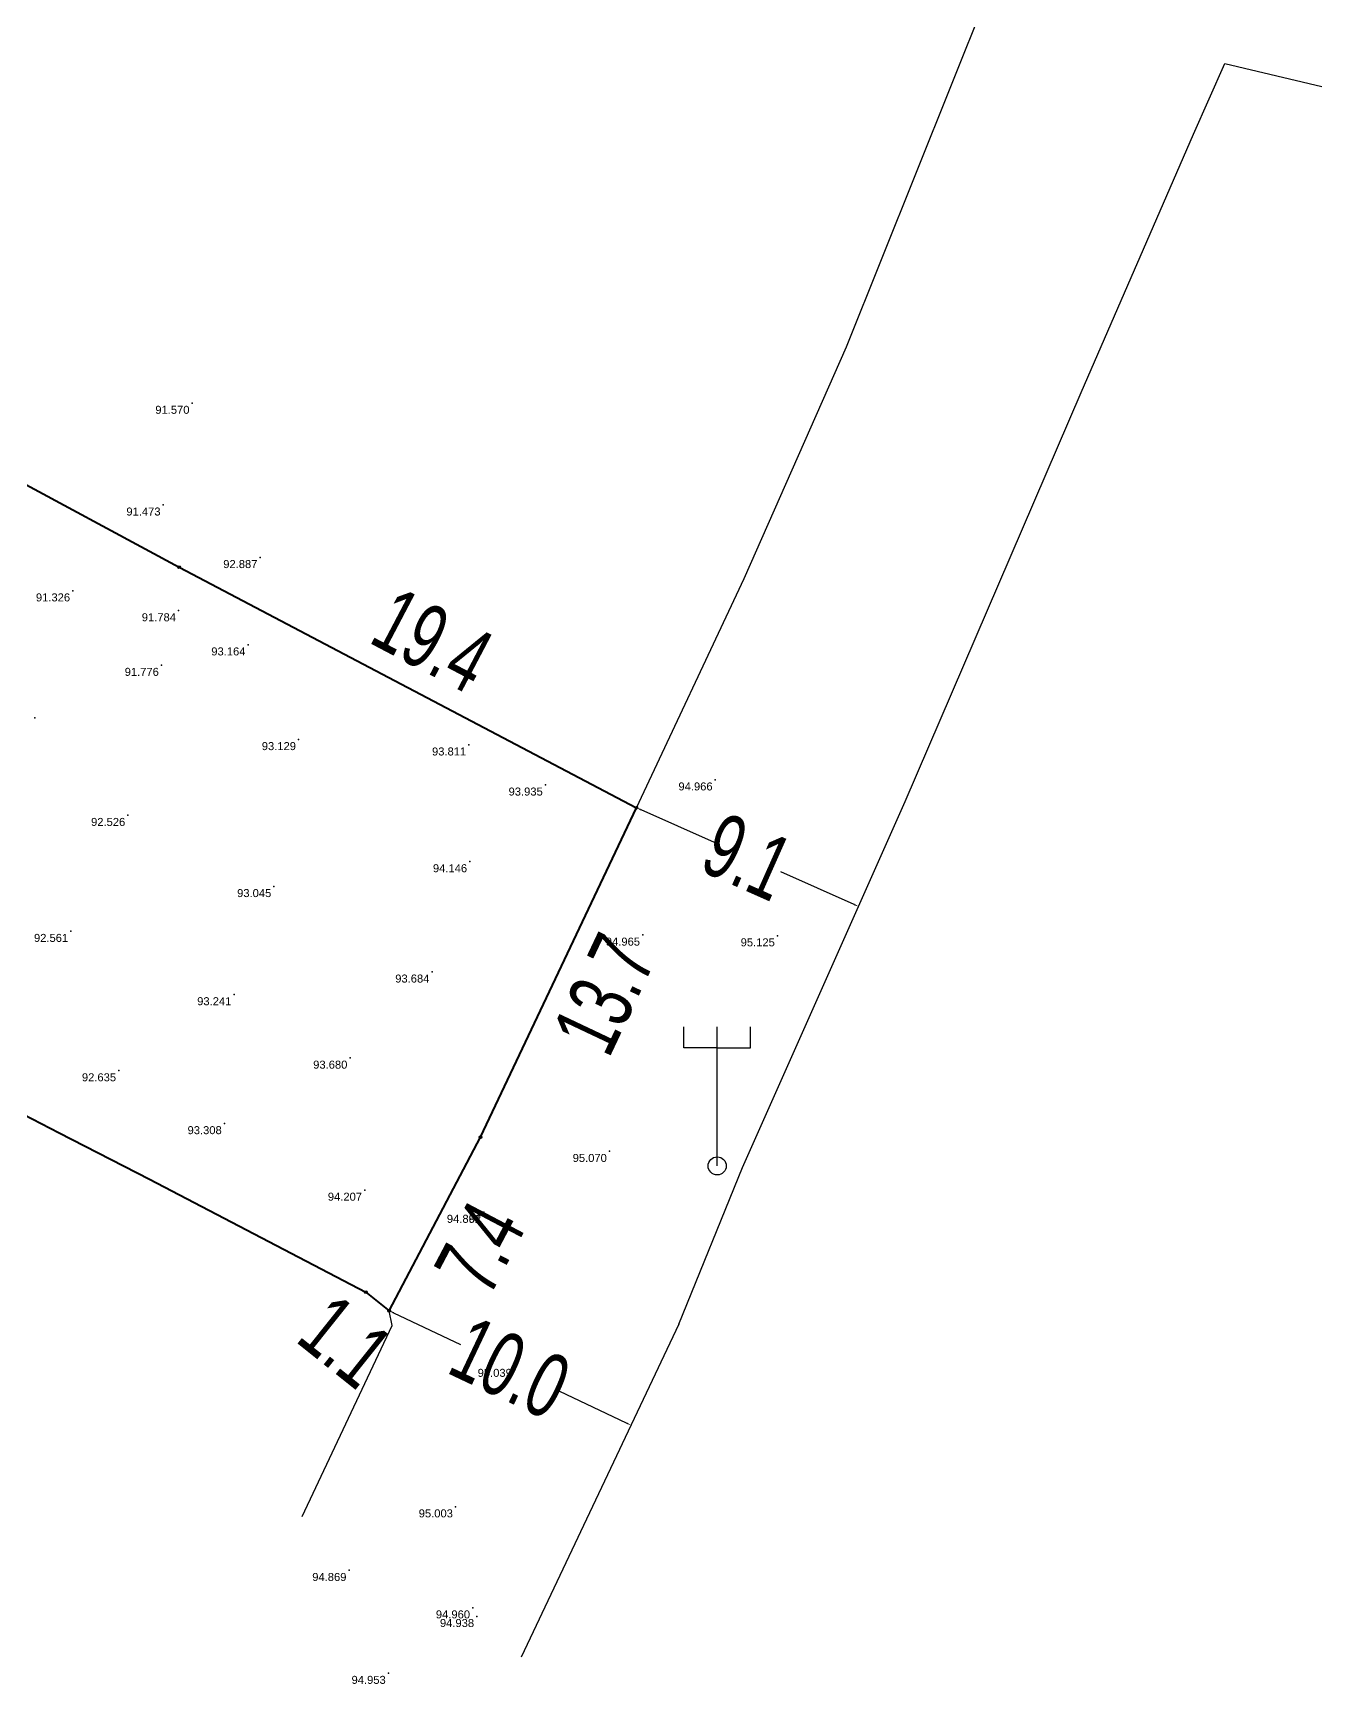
# Model space of a CAD drawing. Header units: millimetres. Extents: x 706139 to 707011, y 753722 to 954403.
# Drawn here: x 706946.3 to 706994.6, y 953825.5 to 953887.4 of the extents above; entities that cross this region are included whole.
import ezdxf
from ezdxf.enums import TextEntityAlignment as Align

# ---------------------------------------------------------------- set-up
doc = ezdxf.new("R2010")
doc.units = ezdxf.units.MM
doc.linetypes.add('SOLID_LINE', pattern=[0])
doc.layers.add('BD', color=1, linetype='Continuous', lineweight=40)
doc.layers.add('BD SYMBOL', color=7, linetype='Continuous', lineweight=30)
for name, color, linetype in [('dim', 7, 'Continuous'), ('EP SYMBOL', 7, 'Continuous'), ('Height', 7, 'Continuous'), ('RD', 5, 'Continuous')]:
    doc.layers.add(name, color=color, linetype=linetype)
doc.styles.add('DIM', font='ARIALN.TTF', dxfattribs={"width": 0.8, "height": 2.4})
doc.styles.get("Standard").update_dxf_attribs({"font": 'arial.ttf'})
doc.dimstyles.get("Standard").update_dxf_attribs({"dimtxt": 0.18, "dimasz": 0.18, "dimexe": 0.18, "dimexo": 0.0625, "dimgap": 0.09, "dimtad": 0, "dimtih": 1, "dimtoh": 1, "dimdec": 4, "dimzin": 0, "dimdsep": 46, "dimtxsty": 'Standard', "dimcen": 0.09, "dimadec": 0, "dimazin": 0, "dimtfac": 1, "dimtdec": 4, "dimtofl": 0, "dimtmove": 0, "dimatfit": 3, "dimfxl": 1, "dimtolj": 1, "dimtzin": 0, "dimarcsym": 0})

# ---------------------------------------------------------------- blocks, each defined once
blk = doc.blocks.new('BD')
at = {"linetype": 'ByBlock'}
for p, q in [((-0.037, -0.034), (0.037, 0.034)), ((-0.035, 0.035), (0.035, -0.035))]:
    blk.add_line(p, q, dxfattribs=at)
blk.add_circle((0, 0), 0.05)
blk.add_point((0, 0))
blk = doc.blocks.new('EP')
at = {"color": 6}
for p, q in [((-0.415, 1.477), (-0.415, 1.736)), ((0, 1.477), (0, 1.736)), ((0.415, 1.477), (0.415, 1.736)), ((0, 1.477), (-0.415, 1.477)), ((0, 0), (0, 1.477)), ((0, 1.477), (0.415, 1.477))]:
    blk.add_line(p, q, dxfattribs=at)
blk.add_circle((0, 0), 0.113, dxfattribs=at)
blk = doc.blocks.new('*D388')
at = {"layer": 'Defpoints', "color": 0, "transparency": 16777216}
for p in [(708179.518, 953823.488), (708207.599, 953808.947), (708206.682, 953807.178)]:
    blk.add_point(p, dxfattribs=at)
at = {"layer": 'dim', "color": 0, "transparency": 16777216, "insert": (708192.642, 953814.448), "char_height": 2.4, "attachment_point": 5, "rotation": 332.62382, "style": 'DIM'}
blk.add_mtext('\\A1;31.6', dxfattribs=at)
blk = doc.blocks.new('*D389')
at = {"layer": 'Defpoints', "color": 0, "transparency": 16777216}
for p in [(708207.599, 953808.947), (708208.472, 953808.25), (708207.283, 953806.761)]:
    blk.add_point(p, dxfattribs=at)
at = {"layer": 'dim', "color": 0, "transparency": 16777216, "insert": (708206.846, 953807.11), "char_height": 2.4, "attachment_point": 5, "rotation": 321.39626, "style": 'DIM'}
blk.add_mtext('\\A1;1.1', dxfattribs=at)
blk = doc.blocks.new('*D390')
at = {"layer": 'Defpoints', "color": 0, "transparency": 16777216}
for p in [(708211.897, 953814.757), (708213.578, 953813.873), (708208.472, 953808.25)]:
    blk.add_point(p, dxfattribs=at)
at = {"layer": 'dim', "color": 0, "transparency": 16777216, "insert": (708211.865, 953810.619), "char_height": 2.4, "attachment_point": 5, "rotation": 62.23964, "style": 'DIM'}
blk.add_mtext('\\A1;7.4', dxfattribs=at)
blk = doc.blocks.new('*D391')
at = {"layer": 'Defpoints', "color": 0, "transparency": 16777216}
for p in [(708217.74, 953827.111), (708219.471, 953826.292), (708211.897, 953814.757)]:
    blk.add_point(p, dxfattribs=at)
at = {"layer": 'dim', "color": 0, "transparency": 16777216, "insert": (708216.549, 953820.115), "char_height": 2.4, "attachment_point": 5, "rotation": 64.68753, "style": 'DIM'}
blk.add_mtext('\\A1;13.7', dxfattribs=at)
blk = doc.blocks.new('*D392')
at = {"layer": 'Defpoints', "color": 0, "transparency": 16777216}
for p in [(708200.592, 953836.125), (708218.667, 953828.875), (708217.74, 953827.111)]:
    blk.add_point(p, dxfattribs=at)
at = {"layer": 'dim', "color": 0, "transparency": 16777216, "insert": (708210.093, 953833.382), "char_height": 2.4, "attachment_point": 5, "rotation": 332.27094, "style": 'DIM'}
blk.add_mtext('\\A1;19.4', dxfattribs=at)
blk = doc.blocks.new('*D393')
at = {"layer": 'Defpoints', "color": 0, "transparency": 16777216}
for p in [(708176.899, 953851.112), (708176.004, 953849.461), (708200.592, 953836.125)]:
    blk.add_point(p, dxfattribs=at)
at = {"layer": 'dim', "color": 0, "transparency": 16777216, "insert": (708189.193, 953844.444), "char_height": 2.4, "attachment_point": 5, "rotation": 331.52555, "style": 'DIM'}
blk.add_mtext('\\A1;28.0', dxfattribs=at)
blk = doc.blocks.new('*D474')
at = {"layer": 'Defpoints', "color": 0, "transparency": 16777216}
for p in [(708217.74, 953827.111), (708226.071, 953823.406), (708226.071, 953823.406)]:
    blk.add_point(p, dxfattribs=at)
at = {"layer": 'dim', "color": 0, "lineweight": -2, "transparency": 16777216}
for p, q in [((708217.904, 953827.038), (708220.652, 953825.816)), ((708225.907, 953823.479), (708223.159, 953824.701))]:
    blk.add_line(p, q, dxfattribs=at)
at = {"layer": 'dim', "color": 0, "transparency": 16777216}
for points in [[(708217.916, 953827.065), (708217.892, 953827.011), (708217.74, 953827.111)], [(708225.919, 953823.507), (708225.895, 953823.452), (708226.071, 953823.406)]]:
    blk.add_solid(points, dxfattribs=at)
at = {"layer": 'dim', "color": 0, "transparency": 16777216, "insert": (708221.906, 953825.259), "char_height": 2.4, "attachment_point": 5, "rotation": 336.02628, "style": 'DIM'}
blk.add_mtext('\\A1;9.1', dxfattribs=at)
blk = doc.blocks.new('*D475')
at = {"layer": 'Defpoints', "color": 0, "transparency": 16777216}
for p in [(708208.472, 953808.25), (708217.538, 953803.959), (708217.538, 953803.959)]:
    blk.add_point(p, dxfattribs=at)
at = {"layer": 'dim', "color": 0, "lineweight": -2, "transparency": 16777216}
for p, q in [((708208.634, 953808.173), (708211.144, 953806.985)), ((708217.375, 953804.036), (708214.865, 953805.224))]:
    blk.add_line(p, q, dxfattribs=at)
at = {"layer": 'dim', "color": 0, "transparency": 16777216}
for points in [[(708208.647, 953808.2), (708208.622, 953808.146), (708208.472, 953808.25)], [(708217.388, 953804.063), (708217.362, 953804.009), (708217.538, 953803.959)]]:
    blk.add_solid(points, dxfattribs=at)
at = {"layer": 'dim', "color": 0, "transparency": 16777216, "insert": (708213.005, 953806.104), "char_height": 2.4, "attachment_point": 5, "rotation": 334.66922, "style": 'DIM'}
blk.add_mtext('\\A1;10.0', dxfattribs=at)
blk = doc.blocks.new('FGHFGH')
at = {"layer": 'BD'}
for p, q in [((708188.60174, 953842.5842), (708200.59174, 953836.1252)), ((708200.59174, 953836.1252), (708217.73974, 953827.1112)), ((708211.89674, 953814.7572), (708217.73974, 953827.1112)), ((708179.51774, 953823.4882), (708196.09774, 953814.9232)), ((708196.09774, 953814.9232), (708199.48874, 953813.1802)), ((708208.47174, 953808.2502), (708211.89674, 953814.7572)), ((708199.48874, 953813.1802), (708207.59874, 953808.9472)), ((708207.59874, 953808.9472), (708208.47174, 953808.2502))]:
    blk.add_line(p, q, dxfattribs=at)
at = {"layer": 'RD'}
for p, q in [((708225.61274, 953844.3882), (708230.96574, 953857.7462)), ((708238.63174, 953852.3622), (708239.80874, 953855.0172)), ((708239.80874, 953855.0172), (708243.44774, 953854.1492)), ((708234.41574, 953842.6832), (708238.63174, 953852.3622)), ((708221.78774, 953835.7072), (708225.61274, 953844.3882)), ((708227.82374, 953827.3472), (708234.41574, 953842.6832)), ((708217.73974, 953827.1112), (708221.78774, 953835.7072)), ((708221.71874, 953813.6182), (708227.82374, 953827.3472)), ((708219.33674, 953807.7442), (708221.71874, 953813.6182)), ((708208.58874, 953807.6912), (708208.47174, 953808.2502)), ((708205.21174, 953800.5372), (708208.58874, 953807.6912)), ((708219.32874, 953807.7422), (708213.42174, 953795.2632))]:
    blk.add_line(p, q, dxfattribs=at)
at = {"layer": 'BD SYMBOL'}
for p in [(708200.59174, 953836.1252, 92.195), (708217.73974, 953827.1112, 94.686), (708211.89674, 953814.7572, 94.784), (708207.59874, 953808.9472, 94.528), (708208.47174, 953808.2502, 94.754)]:
    blk.add_blockref('BD', p, dxfattribs=at)
at = {"layer": 'EP SYMBOL', "xscale": 3, "yscale": 3, "zscale": 3}
blk.add_blockref('EP', (708220.76974, 953813.6812, 95.159), dxfattribs=at)
at = {"layer": 'dim'}
for p1, p2, distance, picture, middle in [((708200.59174, 953836.1252), (708176.00374, 953849.4612), -1.87767, '*D393', (708189.19295, 953844.44373)), ((708200.59174, 953836.1252), (708217.73974, 953827.1112), 1.99252, '*D392', (708210.09284, 953833.3819)), ((708211.89674, 953814.7572), (708217.73974, 953827.1112), -1.91512, '*D391', (708216.54949, 953820.11538)), ((708179.51774, 953823.4882), (708207.59874, 953808.9472), -1.99269, '*D388', (708192.64194, 953814.44819)), ((708208.47174, 953808.2502), (708211.89674, 953814.7572), -1.89939, '*D390', (708211.86501, 953810.61902)), ((708207.59874, 953808.9472), (708208.47174, 953808.2502), -1.90537, '*D389', (708206.84642, 953807.1097))]:
    dim = blk.add_aligned_dim(p1=p1, p2=p2, distance=distance, dimstyle='Standard', dxfattribs=at)
    dim.commit()
    dim.dimension.update_dxf_attribs({"geometry": picture, "text_midpoint": middle})
for p1, p2, picture, middle in [((708217.73974, 953827.1112), (708226.07131, 953823.40633), '*D474', (708221.90553, 953825.25877)), ((708208.47174, 953808.2502), (708217.53781, 953803.95873), '*D475', (708213.00477, 953806.10447))]:
    dim = blk.add_aligned_dim(p1=p1, p2=p2, distance=0, dimstyle='Standard', override={"dimsd1": 0, "dimsd2": 0}, dxfattribs=at)
    dim.commit()
    dim.dimension.update_dxf_attribs({"geometry": picture, "text_midpoint": middle})

msp = doc.modelspace()

# ---------------------------------------------------------------- linework, layer by layer
at = {"color": 0, "linetype": 'SOLID_LINE'}
for p in [(706952.2622, 953873.4956, 91.5695), (706952.2622, 953873.4956, 91.5695), (706951.1778, 953869.6812, 91.473), (706951.1778, 953869.6812, 91.473), (706954.8097, 953867.711, 92.8872), (706954.8097, 953867.711, 92.8872), (706947.7856, 953866.4609, 91.3257), (706947.7856, 953866.4609, 91.3257), (706951.755, 953865.7167, 91.7841), (706951.755, 953865.7167, 91.7841), (706954.3613, 953864.4357, 93.1637), (706954.3613, 953864.4357, 93.1637), (706951.1136, 953863.6697, 91.7765), (706951.1136, 953863.6697, 91.7765), (706946.3599, 953861.6903, 91.3114), (706946.3599, 953861.6903, 91.3114), (706956.2555, 953860.8858, 93.1287), (706956.2555, 953860.8858, 93.1287), (706962.6375, 953860.6847, 93.8114), (706962.6375, 953860.6847, 93.8114), (706965.509, 953859.1821, 93.9348), (706965.509, 953859.1821, 93.9348), (706971.8776, 953859.3741, 94.9655), (706971.8776, 953859.3741, 94.9655), (706949.8534, 953858.0429, 92.5258), (706949.8534, 953858.0429, 92.5258), (706962.6722, 953856.3066, 94.1459), (706962.6722, 953856.3066, 94.1459), (706955.3301, 953855.3751, 93.0446), (706955.3301, 953855.3751, 93.0446), (706947.713, 953853.6948, 92.5613), (706947.713, 953853.6948, 92.5613), (706969.1553, 953853.5551, 94.965), (706969.1553, 953853.5551, 94.965), (706974.21, 953853.528, 95.125), (706974.21, 953853.528, 95.125), (706961.2591, 953852.1707, 93.6839), (706961.2591, 953852.1707, 93.6839), (706953.8327, 953851.3209, 93.2412), (706953.8327, 953851.3209, 93.2412), (706958.1826, 953848.9425, 93.68), (706958.1826, 953848.9425, 93.68), (706949.51, 953848.4681, 92.6354), (706949.51, 953848.4681, 92.6354), (706953.4717, 953846.4859, 93.3078), (706953.4717, 953846.4859, 93.3078), (706967.9116, 953845.4447, 95.0705), (706967.9116, 953845.4447, 95.0705), (706958.7325, 953843.992, 94.2069), (706958.7325, 953843.992, 94.2069), (706963.1947, 953843.1612, 94.8914), (706963.1947, 953843.1612, 94.8914), (706963.196, 953843.163, 94.862), (706963.196, 953843.163, 94.862), (706964.3489, 953837.3873, 95.0388), (706964.3489, 953837.3873, 95.0388), (706962.1396, 953832.1183, 95.0032), (706962.1396, 953832.1183, 95.0032), (706958.147, 953829.7329, 94.8687), (706958.147, 953829.7329, 94.8687), (706962.7823, 953828.3307, 94.9604), (706962.7823, 953828.3307, 94.9604), (706962.9348, 953828.0075, 94.9375), (706962.9348, 953828.0075, 94.9375), (706959.621, 953825.8758, 94.953), (706959.621, 953825.8758, 94.953)]:
    msp.add_point(p, dxfattribs=at)

# ---------------------------------------------------------------- block references
msp.add_blockref('FGHFGH', (-1248.8207, 31.2158))

# ---------------------------------------------------------------- texts
at = {"layer": 'Height', "color": 4, "linetype": 'SOLID_LINE'}
for s, p in [('91.570', (706952.1622, 953873.3956, 91.5695)), ('91.570', (706952.1622, 953873.3956, 91.5695)), ('91.473', (706951.0778, 953869.5812, 91.473)), ('91.473', (706951.0778, 953869.5812, 91.473)), ('92.887', (706954.7097, 953867.611, 92.8872)), ('92.887', (706954.7097, 953867.611, 92.8872)), ('91.326', (706947.6856, 953866.3609, 91.3257)), ('91.326', (706947.6856, 953866.3609, 91.3257)), ('91.784', (706951.655, 953865.6167, 91.7841)), ('91.784', (706951.655, 953865.6167, 91.7841)), ('93.164', (706954.2613, 953864.3357, 93.1637)), ('93.164', (706954.2613, 953864.3357, 93.1637)), ('91.776', (706951.0136, 953863.5697, 91.7765)), ('91.776', (706951.0136, 953863.5697, 91.7765)), ('93.129', (706956.1555, 953860.7858, 93.1287)), ('93.129', (706956.1555, 953860.7858, 93.1287)), ('93.811', (706962.5375, 953860.5847, 93.8114)), ('93.811', (706962.5375, 953860.5847, 93.8114)), ('93.935', (706965.409, 953859.0821, 93.9348)), ('93.935', (706965.409, 953859.0821, 93.9348)), ('94.966', (706971.7776, 953859.2741, 94.9655)), ('94.966', (706971.7776, 953859.2741, 94.9655)), ('92.526', (706949.7534, 953857.9429, 92.5258)), ('92.526', (706949.7534, 953857.9429, 92.5258)), ('94.146', (706962.5722, 953856.2066, 94.1459)), ('94.146', (706962.5722, 953856.2066, 94.1459)), ('93.045', (706955.2301, 953855.2751, 93.0446)), ('93.045', (706955.2301, 953855.2751, 93.0446)), ('92.561', (706947.613, 953853.5948, 92.5613)), ('92.561', (706947.613, 953853.5948, 92.5613)), ('94.965', (706969.0553, 953853.4551, 94.965)), ('94.965', (706969.0553, 953853.4551, 94.965)), ('95.125', (706974.11, 953853.428, 95.125)), ('95.125', (706974.11, 953853.428, 95.125)), ('93.684', (706961.1591, 953852.0707, 93.6839)), ('93.684', (706961.1591, 953852.0707, 93.6839)), ('93.241', (706953.7327, 953851.2209, 93.2412)), ('93.241', (706953.7327, 953851.2209, 93.2412)), ('92.635', (706949.41, 953848.3681, 92.6354)), ('92.635', (706949.41, 953848.3681, 92.6354)), ('93.680', (706958.0826, 953848.8425, 93.68)), ('93.680', (706958.0826, 953848.8425, 93.68)), ('93.308', (706953.3717, 953846.3859, 93.3078)), ('93.308', (706953.3717, 953846.3859, 93.3078)), ('95.070', (706967.8116, 953845.3447, 95.0705)), ('95.070', (706967.8116, 953845.3447, 95.0705)), ('94.207', (706958.6325, 953843.892, 94.2069)), ('94.207', (706958.6325, 953843.892, 94.2069)), ('94.891', (706963.0947, 953843.0612, 94.8914)), ('94.891', (706963.0947, 953843.0612, 94.8914)), ('94.862', (706963.096, 953843.063, 94.862)), ('94.862', (706963.096, 953843.063, 94.862)), ('95.039', (706964.2489, 953837.2873, 95.0388)), ('95.039', (706964.2489, 953837.2873, 95.0388)), ('95.003', (706962.0396, 953832.0183, 95.0032)), ('95.003', (706962.0396, 953832.0183, 95.0032)), ('94.869', (706958.047, 953829.6329, 94.8687)), ('94.869', (706958.047, 953829.6329, 94.8687)), ('94.960', (706962.6823, 953828.2307, 94.9604)), ('94.960', (706962.6823, 953828.2307, 94.9604)), ('94.938', (706962.8348, 953827.9075, 94.9375)), ('94.938', (706962.8348, 953827.9075, 94.9375)), ('94.953', (706959.521, 953825.7758, 94.953)), ('94.953', (706959.521, 953825.7758, 94.953))]:
    msp.add_text(s, height=0.3, dxfattribs=at).set_placement(p, align=Align.TOP_RIGHT)

doc.saveas('drawing.dxf')
